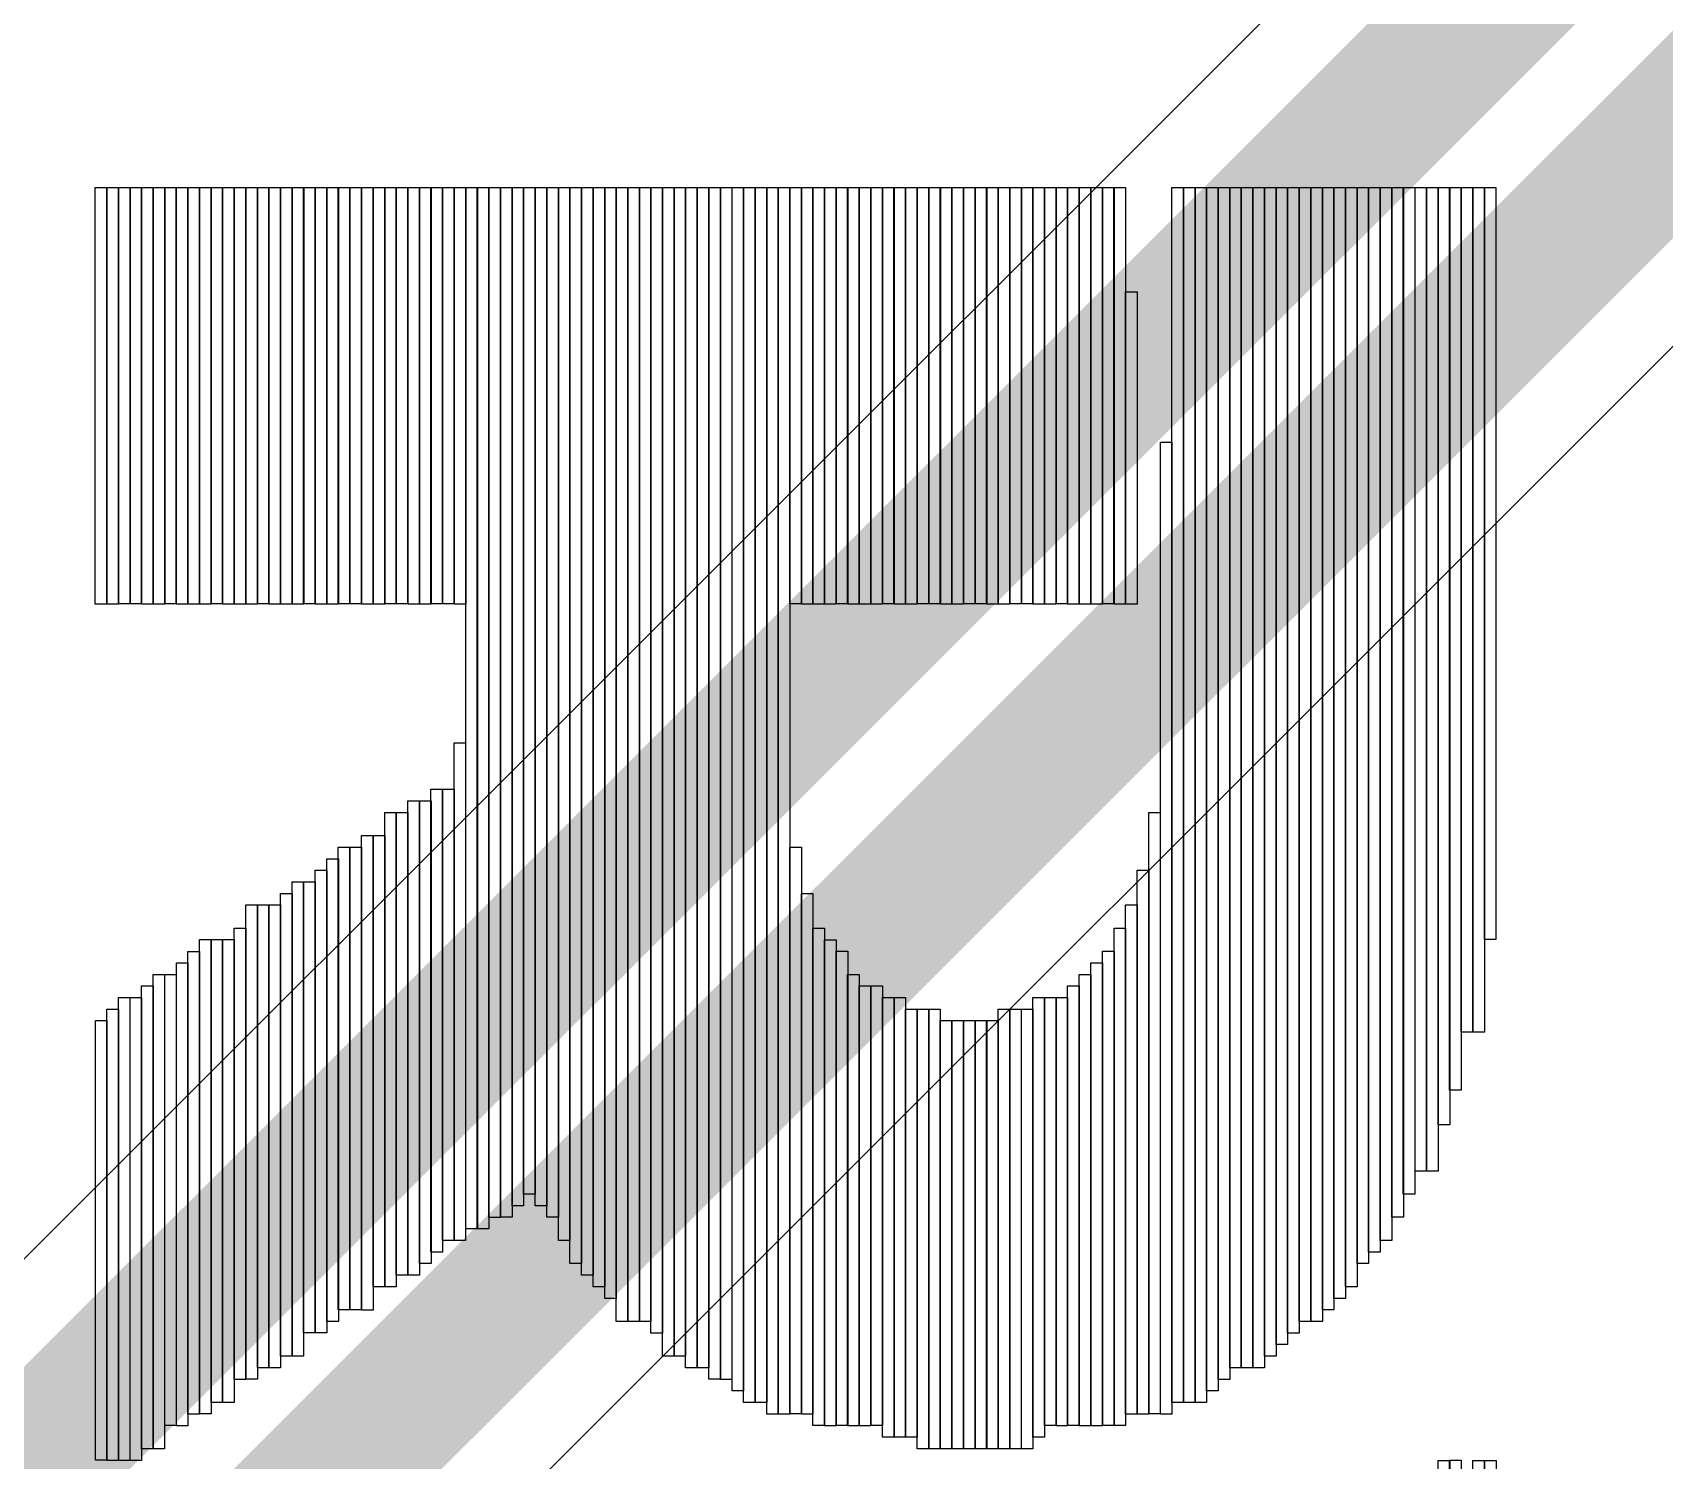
# Model space of a CAD drawing. Header units: millimetres. Extents: x -23 to 83, y -38 to 11.
# Drawn here: x -10.693 to -7.874, y -1.033 to 1.435 of the extents above; entities that cross this region are included whole.
import ezdxf

# ---------------------------------------------------------------- set-up
doc = ezdxf.new("R2010")
doc.units = ezdxf.units.MM
doc.layers.add('TopLayer', color=1, linetype='Continuous')
doc.layers.add('TopOverlay', color=2, linetype='Continuous')

msp = doc.modelspace()

# ---------------------------------------------------------------- linework, layer by layer
at = {"layer": 'TopLayer'}
for p, q in [((-3.8564, 6.1672), (-17.4545, -7.4308)), ((-15.9976, -7.2453), (-3.3265, 5.4258))]:
    msp.add_line(p, q, dxfattribs=at)
at = {"layer": 'TopLayer', "const_width": 0.254}
for points in [[(-19.177, -9.5196), (-3.5916, 6.0658)], [(-18.4261, -9.3075), (-3.4338, 5.6848)]]:
    msp.add_lwpolyline(points, dxfattribs=at)
at = {"layer": 'TopOverlay'}
for p, q in [((-10.5849, 0.4475), (-10.5849, 1.1676)), ((-10.5849, 1.1676), (-10.5649, 1.1676)), ((-10.5649, 0.4475), (-10.5649, 1.1676)), ((-10.5649, 1.1676), (-10.5448, 1.1676)), ((-10.5649, 1.1676), (-10.5649, 0.4475)), ((-10.5449, 0.4477), (-10.5449, 1.1675)), ((-10.5449, 1.1675), (-10.5249, 1.1675)), ((-10.5448, 1.1676), (-10.5448, 0.4475)), ((-10.5249, 0.4477), (-10.5249, 1.1675)), ((-10.5249, 1.1675), (-10.5048, 1.1675)), ((-10.5249, 1.1675), (-10.5249, 0.4477)), ((-10.5049, 0.4475), (-10.5049, 1.1676)), ((-10.5049, 1.1676), (-10.4849, 1.1676)), ((-10.5048, 1.1675), (-10.5048, 0.4477)), ((-10.4849, 0.4475), (-10.4849, 1.1676)), ((-10.4849, 1.1676), (-10.4648, 1.1676)), ((-10.4849, 1.1676), (-10.4849, 0.4475)), ((-10.4649, 0.4477), (-10.4649, 1.1675)), ((-10.4649, 1.1675), (-10.4449, 1.1675)), ((-10.4648, 1.1676), (-10.4648, 0.4475)), ((-10.445, 0.4475), (-10.445, 1.1676)), ((-10.445, 1.1676), (-10.4249, 1.1676)), ((-10.4449, 1.1675), (-10.4449, 0.4477)), ((-10.4249, 0.4475), (-10.4249, 1.1676)), ((-10.4249, 1.1676), (-10.4049, 1.1676)), ((-10.4249, 1.1676), (-10.4249, 0.4475)), ((-10.4049, 0.4475), (-10.4049, 1.1676)), ((-10.4049, 1.1676), (-10.3848, 1.1676)), ((-10.4049, 1.1676), (-10.4049, 0.4475)), ((-10.3849, 0.4477), (-10.3849, 1.1675)), ((-10.3849, 1.1675), (-10.3649, 1.1675)), ((-10.3848, 1.1676), (-10.3848, 0.4475)), ((-10.365, 0.4475), (-10.365, 1.1676)), ((-10.365, 1.1676), (-10.3449, 1.1676)), ((-10.3649, 1.1675), (-10.3649, 0.4477)), ((-10.3449, 0.4475), (-10.3449, 1.1676)), ((-10.3449, 1.1676), (-10.3248, 1.1676)), ((-10.3449, 1.1676), (-10.3449, 0.4475)), ((-10.3248, 0.4475), (-10.3248, 1.1676)), ((-10.3248, 1.1676), (-10.3048, 1.1676)), ((-10.3248, 1.1676), (-10.3248, 0.4475)), ((-10.3049, 0.4477), (-10.3049, 1.1675)), ((-10.3049, 1.1675), (-10.2848, 1.1675)), ((-10.3048, 1.1676), (-10.3048, 0.4475)), ((-10.285, 0.4475), (-10.285, 1.1676)), ((-10.285, 1.1676), (-10.2649, 1.1676)), ((-10.2848, 1.1675), (-10.2848, 0.4477)), ((-10.2649, 0.4475), (-10.2649, 1.1676)), ((-10.2649, 1.1676), (-10.2448, 1.1676)), ((-10.2649, 1.1676), (-10.2649, 0.4475)), ((-10.2448, 0.4475), (-10.2448, 1.1676)), ((-10.2448, 1.1676), (-10.2248, 1.1676)), ((-10.2448, 1.1676), (-10.2448, 0.4475)), ((-10.2249, 0.4477), (-10.2249, 1.1675)), ((-10.2249, 1.1675), (-10.2048, 1.1675)), ((-10.2248, 1.1676), (-10.2248, 0.4475)), ((-10.205, 0.4475), (-10.205, 1.1676)), ((-10.205, 1.1676), (-10.1849, 1.1676)), ((-10.2048, 1.1675), (-10.2048, 0.4477)), ((-10.1849, 0.4475), (-10.1849, 1.1676)), ((-10.1849, 1.1676), (-10.1648, 1.1676)), ((-10.1849, 1.1676), (-10.1849, 0.4475)), ((-10.165, 0.4477), (-10.165, 1.1675)), ((-10.165, 1.1675), (-10.1449, 1.1675)), ((-10.1648, 1.1676), (-10.1648, 0.4475)), ((-10.1449, 0.4477), (-10.1449, 1.1675)), ((-10.1449, 1.1675), (-10.1248, 1.1675)), ((-10.1449, 1.1675), (-10.1449, 0.4477)), ((-10.1249, 0.4475), (-10.1249, 1.1676)), ((-10.1249, 1.1676), (-10.1049, 1.1676)), ((-10.1248, 1.1675), (-10.1248, 0.4477)), ((-10.1049, 0.4475), (-10.1049, 1.1676)), ((-10.1049, 1.1676), (-10.0848, 1.1676)), ((-10.1049, 1.1676), (-10.1049, 0.4475)), ((-10.0849, 0.4477), (-10.0849, 1.1675)), ((-10.0849, 1.1675), (-10.0649, 1.1675)), ((-10.0848, 1.1676), (-10.0848, 0.4475)), ((-10.0649, 0.4477), (-10.0649, 1.1675)), ((-10.0649, 1.1675), (-10.0448, 1.1675)), ((-10.0649, 1.1675), (-10.0649, 0.4477)), ((-10.0449, 0.4475), (-10.0449, 1.1676)), ((-10.0449, 1.1676), (-10.0249, 1.1676)), ((-10.0448, 1.1675), (-10.0448, 0.4477)), ((-10.0249, 1.1676), (-10.0249, 0.4475)), ((-10.0249, 0.4475), (-10.0249, 1.1676)), ((-10.0249, 1.1676), (-10.0048, 1.1676)), ((-10.0049, 0.4477), (-10.0049, 1.1675)), ((-10.0049, 1.1675), (-9.9849, 1.1675)), ((-10.0048, 1.1676), (-10.0048, 0.4475)), ((-9.9849, 1.1675), (-9.9849, 0.4477)), ((-9.9849, 0.4477), (-9.9849, 1.1675)), ((-9.9849, 1.1675), (-9.9648, 1.1675)), ((-9.9649, 0.4475), (-9.9649, 1.1676)), ((-9.9649, 1.1676), (-9.9449, 1.1676)), ((-9.9648, 1.1675), (-9.9648, 0.4477)), ((-9.9449, 1.1676), (-9.9449, 0.4475)), ((-9.9449, -0.6325), (-9.9449, 1.1676)), ((-9.9449, 1.1676), (-9.9248, 1.1676)), ((-9.9249, -0.6323), (-9.9249, 1.1675)), ((-9.9249, 1.1675), (-9.9049, 1.1675)), ((-9.9248, 1.1676), (-9.9248, -0.6325)), ((-9.9049, -0.6125), (-9.9049, 1.1675)), ((-9.9049, 1.1675), (-9.8848, 1.1675)), ((-9.9049, 1.1675), (-9.9049, -0.6323)), ((-9.8849, -0.6124), (-9.8849, 1.1674)), ((-9.8849, 1.1674), (-9.8649, 1.1674)), ((-9.8848, 1.1675), (-9.8848, -0.6125)), ((-9.8649, 1.1674), (-9.8649, -0.6124)), ((-9.8647, -0.5925), (-9.8647, 1.1675)), ((-9.8647, 1.1675), (-9.8449, 1.1675)), ((-9.8449, -0.5724), (-9.8449, 1.1675)), ((-9.8449, 1.1675), (-9.8248, 1.1675)), ((-9.8449, 1.1675), (-9.8449, -0.5925)), ((-9.8248, -0.5925), (-9.8248, 1.1675)), ((-9.8248, 1.1675), (-9.805, 1.1675)), ((-9.8248, 1.1675), (-9.8248, -0.5724)), ((-9.805, 1.1675), (-9.805, -0.5925)), ((-9.8049, -0.6124), (-9.8049, 1.1674)), ((-9.8049, 1.1674), (-9.7848, 1.1674)), ((-9.7848, -0.6525), (-9.7848, 1.1674)), ((-9.7848, 1.1674), (-9.7648, 1.1674)), ((-9.7848, 1.1674), (-9.7848, -0.6124)), ((-9.7648, -0.6924), (-9.7648, 1.1674)), ((-9.7648, 1.1674), (-9.745, 1.1674)), ((-9.7648, 1.1674), (-9.7648, -0.6525)), ((-9.745, -0.7125), (-9.745, 1.1674)), ((-9.745, 1.1674), (-9.7249, 1.1674)), ((-9.745, 1.1674), (-9.745, -0.6924)), ((-9.7249, -0.7325), (-9.7249, 1.1676)), ((-9.7249, 1.1676), (-9.7048, 1.1676)), ((-9.7249, 1.1674), (-9.7249, -0.7125)), ((-9.7048, 1.1676), (-9.7048, -0.7325)), ((-9.7047, -0.7525), (-9.7047, 1.1675)), ((-9.7047, 1.1675), (-9.6849, 1.1675)), ((-9.6849, -0.7924), (-9.6849, 1.1675)), ((-9.6849, 1.1675), (-9.6648, 1.1675)), ((-9.6849, 1.1675), (-9.6849, -0.7525)), ((-9.665, -0.7925), (-9.665, 1.1676)), ((-9.665, 1.1676), (-9.6449, 1.1676)), ((-9.6648, 1.1675), (-9.6648, -0.7924)), ((-9.6449, -0.7925), (-9.6449, 1.1676)), ((-9.6449, 1.1676), (-9.6248, 1.1676)), ((-9.6449, 1.1676), (-9.6449, -0.7925)), ((-9.6248, 1.1676), (-9.6248, -0.7925)), ((-9.6248, -0.8125), (-9.6248, 1.1674)), ((-9.6248, 1.1674), (-9.6048, 1.1674)), ((-9.6048, -0.8524), (-9.6048, 1.1674)), ((-9.6048, 1.1674), (-9.5849, 1.1674)), ((-9.6048, 1.1674), (-9.6048, -0.8125)), ((-9.5849, 1.1674), (-9.5849, -0.8524)), ((-9.5848, -0.8526), (-9.5848, 1.1675)), ((-9.5848, 1.1675), (-9.565, 1.1675)), ((-9.565, 1.1675), (-9.565, -0.8526)), ((-9.5649, -0.8725), (-9.5649, 1.1674)), ((-9.5649, 1.1674), (-9.5448, 1.1674)), ((-9.5449, -0.8726), (-9.5449, 1.1675)), ((-9.5449, 1.1675), (-9.5249, 1.1675)), ((-9.5448, 1.1674), (-9.5448, -0.8725)), ((-9.5249, -0.8924), (-9.5249, 1.1675)), ((-9.5249, 1.1675), (-9.5048, 1.1675)), ((-9.5249, 1.1675), (-9.5249, -0.8726)), ((-9.5049, -0.8926), (-9.5049, 1.1676)), ((-9.5049, 1.1676), (-9.4849, 1.1676)), ((-9.5048, 1.1675), (-9.5048, -0.8924)), ((-9.4849, 1.1676), (-9.4849, -0.8926)), ((-9.4847, -0.9125), (-9.4847, 1.1675)), ((-9.4847, 1.1675), (-9.4649, 1.1675)), ((-9.4649, -0.9326), (-9.4649, 1.1675)), ((-9.4649, 1.1675), (-9.4449, 1.1675)), ((-9.4649, 1.1675), (-9.4649, -0.9125)), ((-9.4449, -0.9326), (-9.4449, 1.1675)), ((-9.4449, 1.1675), (-9.4248, 1.1675)), ((-9.4449, 1.1675), (-9.4449, -0.9326)), ((-9.4249, -0.9525), (-9.4249, 1.1676)), ((-9.4249, 1.1676), (-9.4049, 1.1676)), ((-9.4248, 1.1675), (-9.4248, -0.9326)), ((-9.4049, -0.9525), (-9.4049, 1.1676)), ((-9.4049, 1.1676), (-9.3848, 1.1676)), ((-9.4049, 1.1676), (-9.4049, -0.9525)), ((-9.3849, 0.4477), (-9.3849, 1.1675)), ((-9.3849, 1.1675), (-9.3649, 1.1675)), ((-9.3848, 1.1676), (-9.3848, -0.9525)), ((-9.365, 0.4475), (-9.365, 1.1676)), ((-9.365, 1.1676), (-9.3449, 1.1676)), ((-9.3649, 1.1675), (-9.3649, 0.4477)), ((-9.3449, 1.1676), (-9.3449, 0.4475)), ((-9.3449, 0.4475), (-9.3449, 1.1676)), ((-9.3449, 1.1676), (-9.3248, 1.1676)), ((-9.3248, 0.4475), (-9.3248, 1.1676)), ((-9.3248, 1.1676), (-9.3048, 1.1676)), ((-9.3248, 1.1676), (-9.3248, 0.4475)), ((-9.3049, 0.4477), (-9.3049, 1.1675)), ((-9.3049, 1.1675), (-9.2848, 1.1675)), ((-9.3048, 1.1676), (-9.3048, 0.4475)), ((-9.285, 0.4475), (-9.285, 1.1676)), ((-9.285, 1.1676), (-9.2649, 1.1676)), ((-9.2848, 1.1675), (-9.2848, 0.4477)), ((-9.2649, 0.4475), (-9.2649, 1.1676)), ((-9.2649, 1.1676), (-9.2448, 1.1676)), ((-9.2649, 1.1676), (-9.2649, 0.4475)), ((-9.2448, 0.4475), (-9.2448, 1.1676)), ((-9.2448, 1.1676), (-9.2248, 1.1676)), ((-9.2448, 1.1676), (-9.2448, 0.4475)), ((-9.2249, 0.4477), (-9.2249, 1.1675)), ((-9.2249, 1.1675), (-9.2048, 1.1675)), ((-9.2248, 1.1676), (-9.2248, 0.4475)), ((-9.205, 0.4475), (-9.205, 1.1676)), ((-9.205, 1.1676), (-9.1849, 1.1676)), ((-9.2048, 1.1675), (-9.2048, 0.4477)), ((-9.1849, 0.4475), (-9.1849, 1.1676)), ((-9.1849, 1.1676), (-9.1648, 1.1676)), ((-9.1849, 1.1676), (-9.1849, 0.4475)), ((-9.165, 0.4477), (-9.165, 1.1675)), ((-9.165, 1.1675), (-9.1449, 1.1675)), ((-9.1648, 1.1676), (-9.1648, 0.4475)), ((-9.1449, 0.4477), (-9.1449, 1.1675)), ((-9.1449, 1.1675), (-9.1248, 1.1675)), ((-9.1449, 1.1675), (-9.1449, 0.4477)), ((-9.125, 0.4475), (-9.125, 1.1676)), ((-9.125, 1.1676), (-9.1049, 1.1676)), ((-9.1248, 1.1675), (-9.1248, 0.4477)), ((-9.1049, 0.4475), (-9.1049, 1.1676)), ((-9.1049, 1.1676), (-9.0848, 1.1676)), ((-9.1049, 1.1676), (-9.1049, 0.4475)), ((-9.0849, 0.4477), (-9.0849, 1.1675)), ((-9.0849, 1.1675), (-9.0649, 1.1675)), ((-9.0848, 1.1676), (-9.0848, 0.4475)), ((-9.0649, 0.4477), (-9.0649, 1.1675)), ((-9.0649, 1.1675), (-9.0448, 1.1675)), ((-9.0649, 1.1675), (-9.0649, 0.4477)), ((-9.0449, 0.4475), (-9.0449, 1.1676)), ((-9.0449, 1.1676), (-9.0249, 1.1676)), ((-9.0448, 1.1675), (-9.0448, 0.4477)), ((-9.0249, 1.1676), (-9.0249, 0.4475)), ((-9.0249, 0.4475), (-9.0249, 1.1676)), ((-9.0249, 1.1676), (-9.0048, 1.1676)), ((-9.0049, 0.4477), (-9.0049, 1.1675)), ((-9.0049, 1.1675), (-8.9849, 1.1675)), ((-9.0048, 1.1676), (-9.0048, 0.4475)), ((-8.9849, 0.4477), (-8.9849, 1.1675)), ((-8.9849, 1.1675), (-8.9648, 1.1675)), ((-8.9849, 1.1675), (-8.9849, 0.4477)), ((-8.9649, 0.4475), (-8.9649, 1.1676)), ((-8.9649, 1.1676), (-8.9449, 1.1676)), ((-8.9648, 1.1675), (-8.9648, 0.4477)), ((-8.9449, 0.4475), (-8.9449, 1.1676)), ((-8.9449, 1.1676), (-8.9248, 1.1676)), ((-8.9449, 1.1676), (-8.9449, 0.4475)), ((-8.9249, 0.4477), (-8.9249, 1.1675)), ((-8.9249, 1.1675), (-8.9049, 1.1675)), ((-8.9248, 1.1676), (-8.9248, 0.4475)), ((-8.905, 0.4475), (-8.905, 1.1676)), ((-8.905, 1.1676), (-8.8849, 1.1676)), ((-8.9049, 1.1675), (-8.9049, 0.4477)), ((-8.8849, 0.4475), (-8.8849, 1.1676)), ((-8.8849, 1.1676), (-8.8649, 1.1676)), ((-8.8849, 1.1676), (-8.8849, 0.4475)), ((-8.8649, 0.4475), (-8.8649, 1.1676)), ((-8.8649, 1.1676), (-8.8448, 1.1676)), ((-8.8649, 1.1676), (-8.8649, 0.4475)), ((-8.8449, 0.4477), (-8.8449, 1.1675)), ((-8.8449, 1.1675), (-8.8248, 1.1675)), ((-8.8448, 1.1676), (-8.8448, 0.4475)), ((-8.825, 0.4475), (-8.825, 1.1676)), ((-8.825, 1.1676), (-8.8049, 1.1676)), ((-8.8248, 1.1675), (-8.8248, 0.4477)), ((-8.8049, 1.1676), (-8.8049, 0.4475)), ((-8.7249, -0.9324), (-8.7249, 1.1674)), ((-8.7249, 1.1674), (-8.7048, 1.1674)), ((-8.705, -0.9326), (-8.705, 1.1675)), ((-8.705, 1.1675), (-8.6849, 1.1675)), ((-8.7048, 1.1674), (-8.7048, -0.9324)), ((-8.6849, -0.9326), (-8.6849, 1.1675)), ((-8.6849, 1.1675), (-8.6648, 1.1675)), ((-8.6849, 1.1675), (-8.6849, -0.9326)), ((-8.6648, -0.9125), (-8.6648, 1.1675)), ((-8.6648, 1.1675), (-8.645, 1.1675)), ((-8.6648, 1.1675), (-8.6648, -0.9326)), ((-8.645, 1.1675), (-8.645, -0.9125)), ((-8.6449, -0.8926), (-8.6449, 1.1676)), ((-8.6449, 1.1676), (-8.6248, 1.1676)), ((-8.625, -0.8726), (-8.625, 1.1675)), ((-8.625, 1.1675), (-8.6049, 1.1675)), ((-8.6248, 1.1676), (-8.6248, -0.8926)), ((-8.6049, -0.8726), (-8.6049, 1.1675)), ((-8.6049, 1.1675), (-8.5848, 1.1675)), ((-8.6049, 1.1675), (-8.6049, -0.8726)), ((-8.5849, -0.8725), (-8.5849, 1.1674)), ((-8.5849, 1.1674), (-8.5649, 1.1674)), ((-8.5848, 1.1675), (-8.5848, -0.8726)), ((-8.5649, 1.1674), (-8.5649, -0.8725)), ((-8.5648, -0.8526), (-8.5648, 1.1675)), ((-8.5648, 1.1675), (-8.5449, 1.1675)), ((-8.5449, -0.8325), (-8.5449, 1.1675)), ((-8.5449, 1.1675), (-8.5249, 1.1675)), ((-8.5449, 1.1675), (-8.5449, -0.8526)), ((-8.525, -0.8125), (-8.525, 1.1674)), ((-8.525, 1.1674), (-8.5049, 1.1674)), ((-8.5249, 1.1675), (-8.5249, -0.8325)), ((-8.5049, -0.7925), (-8.5049, 1.1676)), ((-8.5049, 1.1676), (-8.4849, 1.1676)), ((-8.5049, 1.1674), (-8.5049, -0.8125)), ((-8.4849, -0.7925), (-8.4849, 1.1676)), ((-8.4849, 1.1676), (-8.4648, 1.1676)), ((-8.4849, 1.1676), (-8.4849, -0.7925)), ((-8.4649, -0.7725), (-8.4649, 1.1675)), ((-8.4649, 1.1675), (-8.4449, 1.1675)), ((-8.4648, 1.1676), (-8.4648, -0.7925)), ((-8.4449, -0.7525), (-8.4449, 1.1675)), ((-8.4449, 1.1675), (-8.4251, 1.1675)), ((-8.4449, 1.1675), (-8.4449, -0.7725)), ((-8.4251, 1.1675), (-8.4251, -0.7525)), ((-8.4249, -0.7325), (-8.4249, 1.1676)), ((-8.4249, 1.1676), (-8.4049, 1.1676)), ((-8.4049, 1.1676), (-8.4049, -0.7325)), ((-8.4047, -0.6925), (-8.4047, 1.1675)), ((-8.4047, 1.1675), (-8.3849, 1.1675)), ((-8.3849, -0.6725), (-8.3849, 1.1675)), ((-8.3849, 1.1675), (-8.3649, 1.1675)), ((-8.3849, 1.1675), (-8.3849, -0.6925)), ((-8.365, -0.6525), (-8.365, 1.1674)), ((-8.365, 1.1674), (-8.3449, 1.1674)), ((-8.3649, 1.1675), (-8.3649, -0.6725)), ((-8.3449, -0.6124), (-8.3449, 1.1674)), ((-8.3449, 1.1674), (-8.3248, 1.1674)), ((-8.3449, 1.1674), (-8.3449, -0.6525)), ((-8.325, -0.5724), (-8.325, 1.1675)), ((-8.325, 1.1675), (-8.3049, 1.1675)), ((-8.3248, 1.1674), (-8.3248, -0.6124)), ((-8.3049, 1.1675), (-8.3049, -0.5724)), ((-8.3048, -0.5324), (-8.3048, 1.1674)), ((-8.3048, 1.1674), (-8.285, 1.1674)), ((-8.285, 1.1674), (-8.285, -0.5324)), ((-8.2848, -0.5325), (-8.2848, 1.1675)), ((-8.2848, 1.1675), (-8.265, 1.1675)), ((-8.265, 1.1675), (-8.265, -0.5325)), ((-8.2649, -0.4524), (-8.2649, 1.1674)), ((-8.2649, 1.1674), (-8.2448, 1.1674)), ((-8.245, -0.3926), (-8.245, 1.1675)), ((-8.245, 1.1675), (-8.2249, 1.1675)), ((-8.2448, 1.1674), (-8.2448, -0.4524)), ((-8.2249, -0.2925), (-8.2249, 1.1675)), ((-8.2249, 1.1675), (-8.2048, 1.1675)), ((-8.2249, 1.1675), (-8.2249, -0.3926)), ((-8.2048, -0.2925), (-8.2048, 1.1675)), ((-8.2048, 1.1675), (-8.1848, 1.1675)), ((-8.2048, 1.1675), (-8.2048, -0.2925)), ((-8.185, -0.1325), (-8.185, 1.1675)), ((-8.185, 1.1675), (-8.165, 1.1675)), ((-8.1848, 1.1675), (-8.1848, -0.2925)), ((-8.165, 1.1675), (-8.165, -0.1325)), ((-8.8049, 0.4475), (-8.8049, 0.9873)), ((-8.8049, 0.9873), (-8.7848, 0.9873)), ((-8.7848, 0.9873), (-8.7848, 0.4475)), ((-8.7447, -0.9525), (-8.7447, 0.7275)), ((-8.7447, 0.7275), (-8.7249, 0.7275)), ((-8.7249, 0.7275), (-8.7249, -0.9525)), ((-10.5649, 0.4475), (-10.5849, 0.4475)), ((-10.5448, 0.4475), (-10.5649, 0.4475)), ((-10.5249, 0.4477), (-10.5449, 0.4477)), ((-10.5048, 0.4477), (-10.5249, 0.4477)), ((-10.4849, 0.4475), (-10.5049, 0.4475)), ((-10.4648, 0.4475), (-10.4849, 0.4475)), ((-10.4449, 0.4477), (-10.4649, 0.4477)), ((-10.4249, 0.4475), (-10.445, 0.4475)), ((-10.4049, 0.4475), (-10.4249, 0.4475)), ((-10.3848, 0.4475), (-10.4049, 0.4475)), ((-10.3649, 0.4477), (-10.3849, 0.4477)), ((-10.3449, 0.4475), (-10.365, 0.4475)), ((-10.3248, 0.4475), (-10.3449, 0.4475)), ((-10.3048, 0.4475), (-10.3248, 0.4475)), ((-10.2848, 0.4477), (-10.3049, 0.4477)), ((-10.2649, 0.4475), (-10.285, 0.4475)), ((-10.2448, 0.4475), (-10.2649, 0.4475)), ((-10.2248, 0.4475), (-10.2448, 0.4475)), ((-10.2048, 0.4477), (-10.2249, 0.4477)), ((-10.1849, 0.4475), (-10.205, 0.4475)), ((-10.1648, 0.4475), (-10.1849, 0.4475)), ((-10.1449, 0.4477), (-10.165, 0.4477)), ((-10.1248, 0.4477), (-10.1449, 0.4477)), ((-10.1049, 0.4475), (-10.1249, 0.4475)), ((-10.0848, 0.4475), (-10.1049, 0.4475)), ((-10.0649, 0.4477), (-10.0849, 0.4477)), ((-10.0448, 0.4477), (-10.0649, 0.4477)), ((-10.0249, 0.4475), (-10.0449, 0.4475)), ((-10.0048, 0.4475), (-10.0249, 0.4475)), ((-9.9849, 0.4477), (-10.0049, 0.4477)), ((-9.9648, 0.4477), (-9.9849, 0.4477)), ((-9.9449, 0.4475), (-9.9649, 0.4475)), ((-9.3649, 0.4477), (-9.3849, 0.4477)), ((-9.3449, 0.4475), (-9.365, 0.4475)), ((-9.3248, 0.4475), (-9.3449, 0.4475)), ((-9.3048, 0.4475), (-9.3248, 0.4475)), ((-9.2848, 0.4477), (-9.3049, 0.4477)), ((-9.2649, 0.4475), (-9.285, 0.4475)), ((-9.2448, 0.4475), (-9.2649, 0.4475)), ((-9.2248, 0.4475), (-9.2448, 0.4475)), ((-9.2048, 0.4477), (-9.2249, 0.4477)), ((-9.1849, 0.4475), (-9.205, 0.4475)), ((-9.1648, 0.4475), (-9.1849, 0.4475)), ((-9.1449, 0.4477), (-9.165, 0.4477)), ((-9.1248, 0.4477), (-9.1449, 0.4477)), ((-9.1049, 0.4475), (-9.125, 0.4475)), ((-9.0848, 0.4475), (-9.1049, 0.4475)), ((-9.0649, 0.4477), (-9.0849, 0.4477)), ((-9.0448, 0.4477), (-9.0649, 0.4477)), ((-9.0249, 0.4475), (-9.0449, 0.4475)), ((-9.0048, 0.4475), (-9.0249, 0.4475)), ((-8.9849, 0.4477), (-9.0049, 0.4477)), ((-8.9648, 0.4477), (-8.9849, 0.4477)), ((-8.9449, 0.4475), (-8.9649, 0.4475)), ((-8.9248, 0.4475), (-8.9449, 0.4475)), ((-8.9049, 0.4477), (-8.9249, 0.4477)), ((-8.8849, 0.4475), (-8.905, 0.4475)), ((-8.8649, 0.4475), (-8.8849, 0.4475)), ((-8.8448, 0.4475), (-8.8649, 0.4475)), ((-8.8248, 0.4477), (-8.8449, 0.4477)), ((-8.8049, 0.4475), (-8.825, 0.4475)), ((-8.7848, 0.4475), (-8.8049, 0.4475)), ((-9.9648, -0.6524), (-9.9648, 0.2074)), ((-9.9648, 0.2074), (-9.945, 0.2074)), ((-9.945, 0.2074), (-9.945, -0.6524)), ((-10.0049, -0.6725), (-10.0049, 0.1276)), ((-10.0049, 0.1276), (-9.9849, 0.1276)), ((-9.985, -0.6525), (-9.985, 0.1275)), ((-9.985, 0.1275), (-9.9649, 0.1275)), ((-9.9849, 0.1276), (-9.9849, -0.6725)), ((-9.9649, 0.1275), (-9.9649, -0.6525)), ((-10.0849, -0.7324), (-10.0849, 0.0875)), ((-10.0849, 0.0875), (-10.0649, 0.0875)), ((-10.0649, -0.7126), (-10.0649, 0.0875)), ((-10.0649, 0.0875), (-10.0448, 0.0875)), ((-10.0649, 0.0875), (-10.0649, -0.7324)), ((-10.0448, -0.7126), (-10.0448, 0.1076)), ((-10.0448, 0.1076), (-10.025, 0.1076)), ((-10.0448, 0.0875), (-10.0448, -0.7126)), ((-10.025, 0.1076), (-10.025, -0.7126)), ((-10.0249, -0.6924), (-10.0249, 0.1074)), ((-10.0249, 0.1074), (-10.0048, 0.1074)), ((-10.0048, 0.1074), (-10.0048, -0.6924)), ((-8.7649, -0.9524), (-8.7649, 0.0875)), ((-8.7649, 0.0875), (-8.7448, 0.0875)), ((-8.7448, 0.0875), (-8.7448, -0.9524)), ((-10.1249, -0.7727), (-10.1249, 0.0475)), ((-10.1249, 0.0475), (-10.1049, 0.0475)), ((-10.1049, -0.7325), (-10.1049, 0.0475)), ((-10.1049, 0.0475), (-10.0848, 0.0475)), ((-10.1049, 0.0475), (-10.1049, -0.7727)), ((-10.0848, 0.0475), (-10.0848, -0.7325)), ((-10.1849, -0.7925), (-10.1849, 0.0074)), ((-10.1849, 0.0074), (-10.1648, 0.0074)), ((-10.165, -0.7725), (-10.165, 0.0276)), ((-10.165, 0.0276), (-10.1449, 0.0276)), ((-10.1648, 0.0074), (-10.1648, -0.7925)), ((-10.1449, -0.7725), (-10.1449, 0.0276)), ((-10.1449, 0.0276), (-10.1248, 0.0276)), ((-10.1449, 0.0276), (-10.1449, -0.7725)), ((-10.1248, 0.0276), (-10.1248, -0.7725)), ((-9.3849, -0.9524), (-9.3849, 0.0276)), ((-9.3849, 0.0276), (-9.3649, 0.0276)), ((-9.3649, 0.0276), (-9.3649, -0.9524)), ((-10.2048, -0.8124), (-10.2048, -0.0126)), ((-10.2048, -0.0126), (-10.185, -0.0126)), ((-10.185, -0.0126), (-10.185, -0.8124)), ((-8.7848, -0.9525), (-8.7848, -0.0124)), ((-8.7848, -0.0124), (-8.7648, -0.0124)), ((-8.7648, -0.0124), (-8.7648, -0.9525)), ((-10.2649, -0.8524), (-10.2649, -0.0526)), ((-10.2649, -0.0526), (-10.2448, -0.0526)), ((-10.2448, -0.8524), (-10.2448, -0.0325)), ((-10.2448, -0.0325), (-10.225, -0.0325)), ((-10.2448, -0.0526), (-10.2448, -0.8524)), ((-10.225, -0.0325), (-10.225, -0.8524)), ((-10.2249, -0.8124), (-10.2249, -0.0326)), ((-10.2249, -0.0326), (-10.2048, -0.0326)), ((-10.2048, -0.0326), (-10.2048, -0.8124)), ((-9.365, -0.9525), (-9.365, -0.0526)), ((-9.365, -0.0526), (-9.3449, -0.0526)), ((-9.3449, -0.0526), (-9.3449, -0.9525)), ((-10.325, -0.8924), (-10.325, -0.0725)), ((-10.325, -0.0725), (-10.3049, -0.0725)), ((-10.3049, -0.8726), (-10.3049, -0.0725)), ((-10.3049, -0.0725), (-10.2848, -0.0725)), ((-10.3049, -0.0725), (-10.3049, -0.8924)), ((-10.2848, -0.8726), (-10.2848, -0.0725)), ((-10.2848, -0.0725), (-10.2648, -0.0725)), ((-10.2848, -0.0725), (-10.2848, -0.8726)), ((-10.2648, -0.0725), (-10.2648, -0.8726)), ((-8.8049, -0.9525), (-8.8049, -0.0724)), ((-8.8049, -0.0724), (-8.7848, -0.0724)), ((-8.7848, -0.0724), (-8.7848, -0.9525)), ((-10.3449, -0.8926), (-10.3449, -0.1125)), ((-10.3449, -0.1125), (-10.3248, -0.1125)), ((-10.3248, -0.1125), (-10.3248, -0.8926)), ((-9.3449, -0.9723), (-9.3449, -0.1125)), ((-9.3449, -0.1125), (-9.3248, -0.1125)), ((-9.3248, -0.1125), (-9.3248, -0.9723)), ((-8.8248, -0.9724), (-8.8248, -0.1124)), ((-8.8248, -0.1124), (-8.8048, -0.1124)), ((-8.8048, -0.1124), (-8.8048, -0.9724)), ((-10.405, -0.9524), (-10.405, -0.1325)), ((-10.405, -0.1325), (-10.3849, -0.1325)), ((-10.3849, -0.9326), (-10.3849, -0.1325)), ((-10.3849, -0.1325), (-10.3649, -0.1325)), ((-10.3849, -0.1325), (-10.3849, -0.9524)), ((-10.3649, -0.9326), (-10.3649, -0.1325)), ((-10.3649, -0.1325), (-10.3448, -0.1325)), ((-10.3649, -0.1325), (-10.3649, -0.9326)), ((-10.3448, -0.1325), (-10.3448, -0.9326)), ((-9.3248, -0.9726), (-9.3248, -0.1326)), ((-9.3248, -0.1326), (-9.3048, -0.1326)), ((-9.3048, -0.1326), (-9.3048, -0.9726)), ((-8.165, -0.1325), (-8.185, -0.1325)), ((-10.4249, -0.9525), (-10.4249, -0.1527)), ((-10.4249, -0.1527), (-10.4049, -0.1527)), ((-10.4049, -0.1527), (-10.4049, -0.9525)), ((-9.3049, -0.9724), (-9.3049, -0.1525)), ((-9.3049, -0.1525), (-9.2848, -0.1525)), ((-9.2848, -0.1525), (-9.2848, -0.9724)), ((-8.8449, -0.9724), (-8.8449, -0.1525)), ((-8.8449, -0.1525), (-8.8248, -0.1525)), ((-8.8248, -0.1525), (-8.8248, -0.9724)), ((-10.4849, -1.0124), (-10.4849, -0.1925)), ((-10.4849, -0.1925), (-10.4651, -0.1925)), ((-10.4651, -0.1925), (-10.4651, -1.0124)), ((-10.4649, -0.9724), (-10.4649, -0.1927)), ((-10.4649, -0.1927), (-10.4449, -0.1927)), ((-10.4449, -0.1927), (-10.4449, -0.9724)), ((-10.4447, -0.9726), (-10.4447, -0.1725)), ((-10.4447, -0.1725), (-10.4249, -0.1725)), ((-10.4249, -0.1725), (-10.4249, -0.9726)), ((-9.285, -0.9726), (-9.285, -0.1925)), ((-9.285, -0.1925), (-9.2649, -0.1925)), ((-9.2649, -0.1925), (-9.2649, -0.9726)), ((-8.8849, -0.9726), (-8.8849, -0.1925)), ((-8.8849, -0.1925), (-8.8649, -0.1925)), ((-8.8649, -0.9726), (-8.8649, -0.1725)), ((-8.8649, -0.1725), (-8.845, -0.1725)), ((-8.8649, -0.1925), (-8.8649, -0.9726)), ((-8.845, -0.1725), (-8.845, -0.9726)), ((-10.5049, -1.0124), (-10.5049, -0.2126)), ((-10.5049, -0.2126), (-10.4849, -0.2126)), ((-10.4849, -0.2126), (-10.4849, -1.0124)), ((-9.2649, -0.9726), (-9.2649, -0.2123)), ((-9.2649, -0.2123), (-9.2448, -0.2123)), ((-9.245, -0.9724), (-9.245, -0.2125)), ((-9.245, -0.2125), (-9.2249, -0.2125)), ((-9.2448, -0.2123), (-9.2448, -0.9726)), ((-9.2249, -0.2125), (-9.2249, -0.9724)), ((-8.9049, -0.9724), (-8.9049, -0.2125)), ((-8.9049, -0.2125), (-8.8848, -0.2125)), ((-8.8848, -0.2125), (-8.8848, -0.9724)), ((-10.5649, -1.0325), (-10.5649, -0.2525)), ((-10.5649, -0.2525), (-10.5448, -0.2525)), ((-10.5448, -1.0325), (-10.5448, -0.2324)), ((-10.5448, -0.2324), (-10.525, -0.2324)), ((-10.5448, -0.2525), (-10.5448, -1.0325)), ((-10.525, -0.2324), (-10.525, -1.0325)), ((-10.5247, -1.0325), (-10.5247, -0.2324)), ((-10.5247, -0.2324), (-10.5049, -0.2324)), ((-10.5049, -0.2324), (-10.5049, -1.0325)), ((-9.2249, -0.9925), (-9.2249, -0.2325)), ((-9.2249, -0.2325), (-9.2048, -0.2325)), ((-9.2048, -0.9925), (-9.2048, -0.2325)), ((-9.2048, -0.2325), (-9.1848, -0.2325)), ((-9.2048, -0.2325), (-9.2048, -0.9925)), ((-9.1849, -0.9924), (-9.1849, -0.2525)), ((-9.1849, -0.2525), (-9.1648, -0.2525)), ((-9.1848, -0.2325), (-9.1848, -0.9925)), ((-9.1648, -1.0124), (-9.1648, -0.2525)), ((-9.1648, -0.2525), (-9.145, -0.2525)), ((-9.1648, -0.2525), (-9.1648, -0.9924)), ((-9.145, -0.2525), (-9.145, -1.0124)), ((-9.1448, -1.0124), (-9.1448, -0.2525)), ((-9.1448, -0.2525), (-9.125, -0.2525)), ((-9.125, -0.2525), (-9.125, -1.0124)), ((-9.0249, -1.0124), (-9.0249, -0.2525)), ((-9.0249, -0.2525), (-9.0051, -0.2525)), ((-9.0051, -0.2525), (-9.0051, -1.0124)), ((-9.0048, -1.0124), (-9.0048, -0.2525)), ((-9.0048, -0.2525), (-8.985, -0.2525)), ((-8.985, -0.2525), (-8.985, -1.0124)), ((-8.9847, -1.0124), (-8.9847, -0.2525)), ((-8.9847, -0.2525), (-8.9649, -0.2525)), ((-8.9649, -0.2525), (-8.9649, -1.0124)), ((-8.9648, -0.9925), (-8.9648, -0.2325)), ((-8.9648, -0.2325), (-8.9447, -0.2325)), ((-8.9447, -0.9724), (-8.9447, -0.2325)), ((-8.9447, -0.2325), (-8.9249, -0.2325)), ((-8.9447, -0.2325), (-8.9447, -0.9925)), ((-8.9249, -0.2325), (-8.9249, -0.9724)), ((-8.9248, -0.9726), (-8.9248, -0.2324)), ((-8.9248, -0.2324), (-8.905, -0.2324)), ((-8.905, -0.2324), (-8.905, -0.9726)), ((-10.5848, -1.0324), (-10.5848, -0.2724)), ((-10.5848, -0.2724), (-10.5647, -0.2724)), ((-10.5647, -0.2724), (-10.5647, -1.0324)), ((-9.125, -1.0124), (-9.125, -0.2725)), ((-9.125, -0.2725), (-9.1049, -0.2725)), ((-9.1049, -1.0124), (-9.1049, -0.2725)), ((-9.1049, -0.2725), (-9.0848, -0.2725)), ((-9.1049, -0.2725), (-9.1049, -1.0124)), ((-9.0849, -1.0126), (-9.0849, -0.2724)), ((-9.0849, -0.2724), (-9.0649, -0.2724)), ((-9.0848, -0.2725), (-9.0848, -1.0124)), ((-9.0649, -1.0126), (-9.0649, -0.2724)), ((-9.0649, -0.2724), (-9.0448, -0.2724)), ((-9.0649, -0.2724), (-9.0649, -1.0126)), ((-9.0449, -1.0124), (-9.0449, -0.2725)), ((-9.0449, -0.2725), (-9.0249, -0.2725)), ((-9.0448, -0.2724), (-9.0448, -1.0126)), ((-9.0249, -0.2725), (-9.0249, -1.0124)), ((-8.2048, -0.2925), (-8.2249, -0.2925)), ((-8.1848, -0.2925), (-8.2048, -0.2925)), ((-8.2249, -0.3926), (-8.245, -0.3926)), ((-8.2448, -0.4524), (-8.2649, -0.4524)), ((-8.285, -0.5324), (-8.3048, -0.5324)), ((-8.265, -0.5325), (-8.2848, -0.5325)), ((-9.8248, -0.5724), (-9.8449, -0.5724)), ((-8.3049, -0.5724), (-8.325, -0.5724)), ((-9.8848, -0.6125), (-9.9049, -0.6125)), ((-9.8649, -0.6124), (-9.8849, -0.6124)), ((-9.8449, -0.5925), (-9.8647, -0.5925)), ((-9.805, -0.5925), (-9.8248, -0.5925)), ((-9.7848, -0.6124), (-9.8049, -0.6124)), ((-8.3248, -0.6124), (-8.3449, -0.6124)), ((-9.9248, -0.6325), (-9.9449, -0.6325)), ((-9.9049, -0.6323), (-9.9249, -0.6323)), ((-9.9849, -0.6725), (-10.0049, -0.6725)), ((-9.9649, -0.6525), (-9.985, -0.6525)), ((-9.945, -0.6524), (-9.9648, -0.6524)), ((-9.7648, -0.6525), (-9.7848, -0.6525)), ((-8.3649, -0.6725), (-8.3849, -0.6725)), ((-8.3449, -0.6525), (-8.365, -0.6525)), ((-10.0048, -0.6924), (-10.0249, -0.6924)), ((-9.745, -0.6924), (-9.7648, -0.6924)), ((-8.3849, -0.6925), (-8.4047, -0.6925)), ((-10.0848, -0.7325), (-10.1049, -0.7325)), ((-10.0649, -0.7324), (-10.0849, -0.7324)), ((-10.0448, -0.7126), (-10.0649, -0.7126)), ((-10.025, -0.7126), (-10.0448, -0.7126)), ((-9.7249, -0.7125), (-9.745, -0.7125)), ((-9.7048, -0.7325), (-9.7249, -0.7325)), ((-8.4049, -0.7325), (-8.4249, -0.7325)), ((-9.6849, -0.7525), (-9.7047, -0.7525)), ((-8.4251, -0.7525), (-8.4449, -0.7525)), ((-10.1449, -0.7725), (-10.165, -0.7725)), ((-10.1248, -0.7725), (-10.1449, -0.7725)), ((-10.1049, -0.7727), (-10.1249, -0.7727)), ((-8.4449, -0.7725), (-8.4649, -0.7725)), ((-10.2048, -0.8124), (-10.2249, -0.8124)), ((-10.185, -0.8124), (-10.2048, -0.8124)), ((-10.1648, -0.7925), (-10.1849, -0.7925)), ((-9.6648, -0.7924), (-9.6849, -0.7924)), ((-9.6449, -0.7925), (-9.665, -0.7925)), ((-9.6248, -0.7925), (-9.6449, -0.7925)), ((-9.6048, -0.8125), (-9.6248, -0.8125)), ((-8.5049, -0.8125), (-8.525, -0.8125)), ((-8.4849, -0.7925), (-8.5049, -0.7925)), ((-8.4648, -0.7925), (-8.4849, -0.7925)), ((-8.5249, -0.8325), (-8.5449, -0.8325)), ((-10.2848, -0.8726), (-10.3049, -0.8726)), ((-10.2648, -0.8726), (-10.2848, -0.8726)), ((-10.2448, -0.8524), (-10.2649, -0.8524)), ((-10.225, -0.8524), (-10.2448, -0.8524)), ((-9.5849, -0.8524), (-9.6048, -0.8524)), ((-9.565, -0.8526), (-9.5848, -0.8526)), ((-9.5448, -0.8725), (-9.5649, -0.8725)), ((-9.5249, -0.8726), (-9.5449, -0.8726)), ((-8.6049, -0.8726), (-8.625, -0.8726)), ((-8.5848, -0.8726), (-8.6049, -0.8726)), ((-8.5649, -0.8725), (-8.5849, -0.8725)), ((-8.5449, -0.8526), (-8.5648, -0.8526)), ((-10.3248, -0.8926), (-10.3449, -0.8926)), ((-10.3049, -0.8924), (-10.325, -0.8924)), ((-9.5048, -0.8924), (-9.5249, -0.8924)), ((-9.4849, -0.8926), (-9.5049, -0.8926)), ((-8.6248, -0.8926), (-8.6449, -0.8926)), ((-9.4649, -0.9125), (-9.4847, -0.9125)), ((-8.645, -0.9125), (-8.6648, -0.9125)), ((-10.4049, -0.9525), (-10.4249, -0.9525)), ((-10.3849, -0.9524), (-10.405, -0.9524)), ((-10.3649, -0.9326), (-10.3849, -0.9326)), ((-10.3448, -0.9326), (-10.3649, -0.9326)), ((-9.4449, -0.9326), (-9.4649, -0.9326)), ((-9.4248, -0.9326), (-9.4449, -0.9326)), ((-9.4049, -0.9525), (-9.4249, -0.9525)), ((-9.3848, -0.9525), (-9.4049, -0.9525)), ((-9.3649, -0.9524), (-9.3849, -0.9524)), ((-9.3449, -0.9525), (-9.365, -0.9525)), ((-8.7848, -0.9525), (-8.8049, -0.9525)), ((-8.7648, -0.9525), (-8.7848, -0.9525)), ((-8.7448, -0.9524), (-8.7649, -0.9524)), ((-8.7249, -0.9525), (-8.7447, -0.9525)), ((-8.7048, -0.9324), (-8.7249, -0.9324)), ((-8.6849, -0.9326), (-8.705, -0.9326)), ((-8.6648, -0.9326), (-8.6849, -0.9326)), ((-10.4449, -0.9724), (-10.4649, -0.9724)), ((-10.4249, -0.9726), (-10.4447, -0.9726)), ((-9.3248, -0.9723), (-9.3449, -0.9723)), ((-9.3048, -0.9726), (-9.3248, -0.9726)), ((-9.2848, -0.9724), (-9.3049, -0.9724)), ((-9.2649, -0.9726), (-9.285, -0.9726)), ((-9.2448, -0.9726), (-9.2649, -0.9726)), ((-9.2249, -0.9724), (-9.245, -0.9724)), ((-8.9249, -0.9724), (-8.9447, -0.9724)), ((-8.905, -0.9726), (-8.9248, -0.9726)), ((-8.8848, -0.9724), (-8.9049, -0.9724)), ((-8.8649, -0.9726), (-8.8849, -0.9726)), ((-8.845, -0.9726), (-8.8649, -0.9726)), ((-8.8248, -0.9724), (-8.8449, -0.9724)), ((-8.8048, -0.9724), (-8.8248, -0.9724)), ((-10.4849, -1.0124), (-10.5049, -1.0124)), ((-10.4651, -1.0124), (-10.4849, -1.0124)), ((-9.2048, -0.9925), (-9.2249, -0.9925)), ((-9.1848, -0.9925), (-9.2048, -0.9925)), ((-9.1648, -0.9924), (-9.1849, -0.9924)), ((-9.145, -1.0124), (-9.1648, -1.0124)), ((-9.125, -1.0124), (-9.1448, -1.0124)), ((-9.1049, -1.0124), (-9.125, -1.0124)), ((-9.0848, -1.0124), (-9.1049, -1.0124)), ((-9.0649, -1.0126), (-9.0849, -1.0126)), ((-9.0448, -1.0126), (-9.0649, -1.0126)), ((-9.0249, -1.0124), (-9.0449, -1.0124)), ((-9.0051, -1.0124), (-9.0249, -1.0124)), ((-8.985, -1.0124), (-9.0048, -1.0124)), ((-8.9649, -1.0124), (-8.9847, -1.0124)), ((-8.9447, -0.9925), (-8.9648, -0.9925)), ((-10.5647, -1.0324), (-10.5848, -1.0324)), ((-10.5448, -1.0325), (-10.5649, -1.0325)), ((-10.525, -1.0325), (-10.5448, -1.0325)), ((-10.5049, -1.0325), (-10.5247, -1.0325)), ((-8.2649, -1.8324), (-8.2649, -1.0325)), ((-8.2649, -1.0325), (-8.2448, -1.0325)), ((-8.245, -1.8325), (-8.245, -1.0324)), ((-8.245, -1.0324), (-8.2249, -1.0324)), ((-8.2448, -1.0325), (-8.2448, -1.8324)), ((-8.2249, -1.0324), (-8.2249, -1.8325)), ((-8.205, -1.8125), (-8.205, -1.0325)), ((-8.205, -1.0325), (-8.1849, -1.0325)), ((-8.1849, -1.8125), (-8.1849, -1.0325)), ((-8.1849, -1.0325), (-8.1648, -1.0325)), ((-8.1849, -1.0325), (-8.1849, -1.8125)), ((-8.1648, -1.0325), (-8.1648, -1.8125))]:
    msp.add_line(p, q, dxfattribs=at)

doc.saveas('drawing.dxf')
